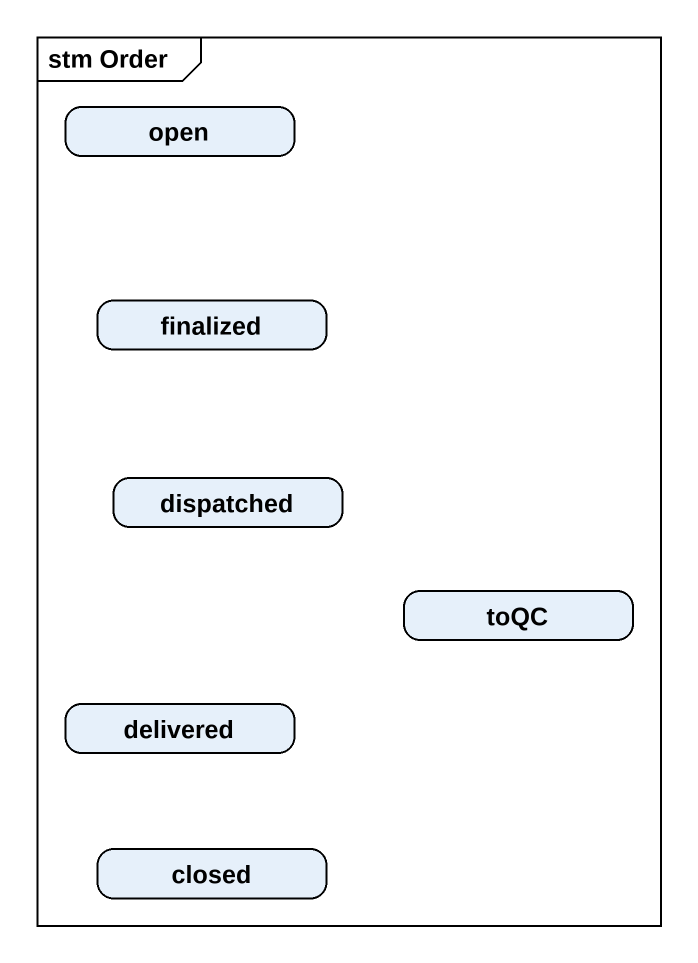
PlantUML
@startuml
mainframe stm Order
hide empty description
state open
state finalized
state dispatched
state toQC
state delivered
state closed
@enduml
